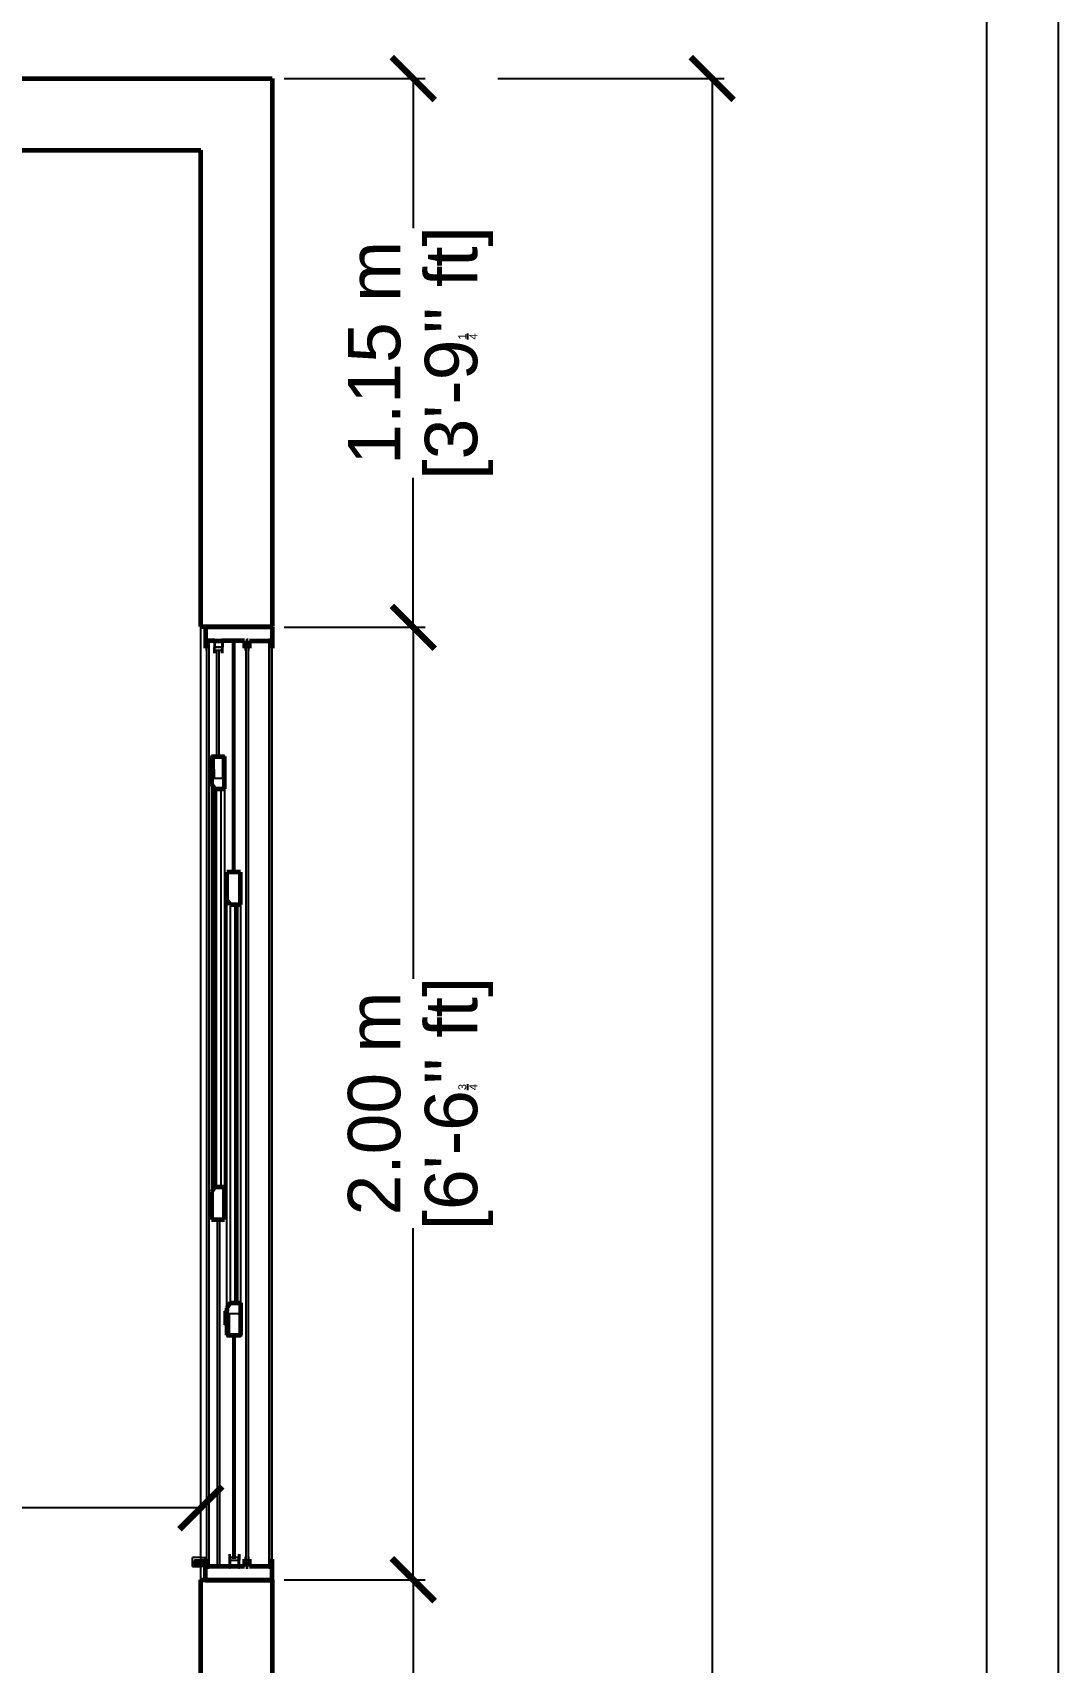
# Model space of a CAD drawing. Header units: metres. Extents: x 54.3 to 102.1, y 17 to 45.8.
# Drawn here: x 80.148 to 82.301, y 39.031 to 42.451 of the extents above; entities that cross this region are included whole.
import ezdxf

# ---------------------------------------------------------------- set-up
doc = ezdxf.new("R2010")
doc.units = ezdxf.units.M
doc.layers.get('Defpoints').update_dxf_attribs({"lineweight": 0})
doc.layers.add('A-WALL', color=6, linetype='Continuous', lineweight=60)
doc.layers.add('Edges', color=7, linetype='Continuous')
doc.styles.add('TEXTS', font='swissl.ttf')
doc.dimstyles.new('Copy of DIMTEXT', dxfattribs={"dimscale": 0.3, "dimtxt": 0.22, "dimasz": 0.18, "dimexe": 0.05, "dimexo": 0.05, "dimgap": 0.05, "dimtad": 0, "dimzin": 1, "dimdsep": 46, "dimtxsty": 'TEXTS', "dimblk": 'ARCHTICK', "dimcen": 0.1, "dimclrd": 256, "dimclre": 6, "dimclrt": 7, "dimadec": 0, "dimazin": 0, "dimtfac": 0.15, "dimtix": 1, "dimtofl": 0, "dimtmove": 1, "dimatfit": 3, "dimldrblk": 'OPEN', "dimfxl": 0, "dimtolj": 1, "dimtzin": 0, "dimarcsym": 0})

# ---------------------------------------------------------------- blocks, each defined once
blk = doc.blocks.new('_ArchTick')
at = {"color": 0, "linetype": 'ByBlock', "const_width": 0.15}
blk.add_lwpolyline([(-0.5, -0.5), (0.5, 0.5)], dxfattribs=at)
blk = doc.blocks.new('*D189')
at = {"layer": 'Defpoints', "color": 0, "transparency": 16777216}
for p in [(80.6511, 39.2048), (80.947, 39.2048), (80.6296, 37.9048)]:
    blk.add_point(p, dxfattribs=at)
at = {"layer": 'Edges', "color": 6, "lineweight": -2, "transparency": 16777216}
for p, q in [((80.6761, 39.2048), (80.972, 39.2048)), ((80.6546, 37.9048), (80.972, 37.9048))]:
    blk.add_line(p, q, dxfattribs=at)
at = {"layer": 'Edges', "lineweight": -2, "transparency": 16777216}
for p, q in [((80.947, 39.2048), (80.947, 38.8166)), ((80.947, 37.9048), (80.947, 38.2929))]:
    blk.add_line(p, q, dxfattribs=at)
at = {"layer": 'Edges', "lineweight": -2, "transparency": 16777216, "xscale": 0.09, "yscale": 0.09, "zscale": 0.09}
for p, rotation in [((80.947, 39.2048), 90), ((80.947, 37.9048), 270)]:
    blk.add_blockref('_ArchTick', p, dxfattribs=dict(at, rotation=rotation))
at = {"layer": 'Edges', "color": 7, "transparency": 16777216, "char_height": 0.11, "attachment_point": 5, "rotation": 90, "style": 'TEXTS', "bg_fill": 3, "box_fill_scale": 1.1, "bg_fill_color": 256, "bg_fill_true_color": 13158600, "bg_fill_transparency": 0}
for s, insert in [('\\A1;[4\'-3{\\H0.15x;\\S1/4;}" ft]', (81.0428, 38.5548)), ('\\A1;1.30 m', (80.8655, 38.5548))]:
    blk.add_mtext(s, dxfattribs=dict(at, insert=insert))
blk = doc.blocks.new('_Open')
at = {"color": 0, "linetype": 'ByBlock', "lineweight": -2}
for p, q in [((-1, 0.167), (0, 0)), ((-1, -0.167), (0, 0)), ((0, 0), (-1, 0))]:
    blk.add_line(p, q, dxfattribs=at)
blk = doc.blocks.new('*D190')
at = {"layer": 'Defpoints', "color": 0, "transparency": 16777216}
for p in [(80.6511, 41.2034), (80.947, 41.2034), (80.6511, 39.2048)]:
    blk.add_point(p, dxfattribs=at)
at = {"layer": 'Edges', "color": 6, "lineweight": -2, "transparency": 16777216}
for p, q in [((80.6761, 41.2034), (80.972, 41.2034)), ((80.6761, 39.2048), (80.972, 39.2048))]:
    blk.add_line(p, q, dxfattribs=at)
at = {"layer": 'Edges', "lineweight": -2, "transparency": 16777216}
for p, q in [((80.947, 41.2034), (80.947, 40.4659)), ((80.947, 39.2048), (80.947, 39.9422))]:
    blk.add_line(p, q, dxfattribs=at)
at = {"layer": 'Edges', "lineweight": -2, "transparency": 16777216, "xscale": 0.09, "yscale": 0.09, "zscale": 0.09}
for p, rotation in [((80.947, 41.2034), 90), ((80.947, 39.2048), 270)]:
    blk.add_blockref('_ArchTick', p, dxfattribs=dict(at, rotation=rotation))
at = {"layer": 'Edges', "color": 7, "transparency": 16777216, "char_height": 0.11, "attachment_point": 5, "rotation": 90, "style": 'TEXTS', "bg_fill": 3, "box_fill_scale": 1.1, "bg_fill_color": 256, "bg_fill_true_color": 13158600, "bg_fill_transparency": 0}
for s, insert in [('\\A1;[6\'-6{\\H0.15x;\\S3/4;}" ft]', (81.0428, 40.2041)), ('\\A1;2.00 m', (80.8655, 40.2041))]:
    blk.add_mtext(s, dxfattribs=dict(at, insert=insert))
blk = doc.blocks.new('*D191')
at = {"layer": 'Defpoints', "color": 0, "transparency": 16777216}
for p in [(80.6511, 42.3548), (80.947, 42.3548), (80.6511, 41.2034)]:
    blk.add_point(p, dxfattribs=at)
at = {"layer": 'Edges', "color": 6, "lineweight": -2, "transparency": 16777216}
for p, q in [((80.6761, 42.3548), (80.972, 42.3548)), ((80.6761, 41.2034), (80.972, 41.2034))]:
    blk.add_line(p, q, dxfattribs=at)
at = {"layer": 'Edges', "lineweight": -2, "transparency": 16777216}
for p, q in [((80.947, 42.3548), (80.947, 42.0409)), ((80.947, 41.2034), (80.947, 41.5172))]:
    blk.add_line(p, q, dxfattribs=at)
at = {"layer": 'Edges', "lineweight": -2, "transparency": 16777216, "xscale": 0.09, "yscale": 0.09, "zscale": 0.09}
for p, rotation in [((80.947, 42.3548), 90), ((80.947, 41.2034), 270)]:
    blk.add_blockref('_ArchTick', p, dxfattribs=dict(at, rotation=rotation))
at = {"layer": 'Edges', "color": 7, "transparency": 16777216, "char_height": 0.11, "attachment_point": 5, "rotation": 90, "style": 'TEXTS', "bg_fill": 3, "box_fill_scale": 1.1, "bg_fill_color": 256, "bg_fill_true_color": 13158600, "bg_fill_transparency": 0}
for s, insert in [('\\A1;[3\'-9{\\H0.15x;\\S1/4;}" ft]', (81.0428, 41.7791)), ('\\A1;1.15 m', (80.8655, 41.7791))]:
    blk.add_mtext(s, dxfattribs=dict(at, insert=insert))
blk = doc.blocks.new('*D192')
at = {"layer": 'Defpoints', "color": 0, "transparency": 16777216}
for p in [(80.6511, 42.3548), (80.6511, 25.3548), (81.5743, 25.3548)]:
    blk.add_point(p, dxfattribs=at)
at = {"layer": 'Edges', "color": 6, "lineweight": -2, "transparency": 16777216}
for p, q in [((81.1243, 42.3548), (81.5993, 42.3548)), ((81.1243, 25.3548), (81.5993, 25.3548))]:
    blk.add_line(p, q, dxfattribs=at)
at = {"layer": 'Edges', "lineweight": -2, "transparency": 16777216}
for p, q in [((81.5743, 42.3548), (81.5743, 34.1573)), ((81.5743, 25.3548), (81.5743, 33.5522))]:
    blk.add_line(p, q, dxfattribs=at)
at = {"layer": 'Edges', "lineweight": -2, "transparency": 16777216, "xscale": 0.09, "yscale": 0.09, "zscale": 0.09}
for p, rotation in [((81.5743, 42.3548), 90), ((81.5743, 25.3548), 270)]:
    blk.add_blockref('_ArchTick', p, dxfattribs=dict(at, rotation=rotation))
at = {"layer": 'Edges', "color": 7, "transparency": 16777216, "char_height": 0.11, "attachment_point": 5, "rotation": 90, "style": 'TEXTS', "bg_fill": 3, "box_fill_scale": 1.1, "bg_fill_color": 256, "bg_fill_true_color": 13158600, "bg_fill_transparency": 0}
for s, insert in [('\\A1;[55\'-9{\\H0.15x;\\S1/4;}" ft]', (81.6701, 33.8548)), ('\\A1;17.00 m', (81.4928, 33.8548))]:
    blk.add_mtext(s, dxfattribs=dict(at, insert=insert))
blk = doc.blocks.new('*D235')
at = {"layer": 'Defpoints', "color": 0, "transparency": 16777216}
for p in [(80.5011, 39.3559), (77.4511, 39.1924), (80.5011, 39.1126)]:
    blk.add_point(p, dxfattribs=at)
at = {"layer": 'Edges', "color": 6, "lineweight": -2, "transparency": 16777216}
for p, q in [((77.4511, 39.2174), (77.4511, 39.3809)), ((80.5011, 39.1376), (80.5011, 39.3809))]:
    blk.add_line(p, q, dxfattribs=at)
at = {"layer": 'Edges', "lineweight": -2, "transparency": 16777216}
for p, q in [((77.4511, 39.3559), (78.7321, 39.3559)), ((80.5011, 39.3559), (79.2201, 39.3559))]:
    blk.add_line(p, q, dxfattribs=at)
at = {"layer": 'Edges', "lineweight": -2, "transparency": 16777216, "xscale": 0.09, "yscale": 0.09, "zscale": 0.09, "rotation": 180}
blk.add_blockref('_ArchTick', (77.4511, 39.3559), dxfattribs=at)
at = {"layer": 'Edges', "lineweight": -2, "transparency": 16777216, "xscale": 0.09, "yscale": 0.09, "zscale": 0.09}
blk.add_blockref('_ArchTick', (80.5011, 39.3559), dxfattribs=at)
at = {"layer": 'Edges', "color": 7, "transparency": 16777216, "insert": (78.9761, 39.2601), "char_height": 0.11, "attachment_point": 5, "style": 'TEXTS', "bg_fill": 3, "box_fill_scale": 1.1, "bg_fill_color": 256, "bg_fill_true_color": 13158600, "bg_fill_transparency": 0}
blk.add_mtext("\\A1;[10' ft]", dxfattribs=at)
at = {"layer": 'Edges', "color": 7, "transparency": 16777216, "insert": (78.9761, 39.4375), "char_height": 0.11, "attachment_point": 5, "style": 'TEXTS', "bg_fill": 3, "box_fill_scale": 1.1, "bg_fill_color": 256, "bg_fill_true_color": 13158600, "bg_fill_transparency": 0}
blk.add_mtext('\\A1;3.05 m', dxfattribs=at)

msp = doc.modelspace()

# ---------------------------------------------------------------- linework, layer by layer
for p, q in [((82.3011, 17.0048), (82.3011, 45.7568)), ((82.1511, 19.3548), (82.1511, 45.6068)), ((80.5011, 39.2514), (80.5011, 41.2048)), ((80.5187, 40.9106), (80.5187, 41.1748)), ((80.5287, 41.1748), (80.5287, 41.1619)), ((80.5307, 41.1748), (80.5307, 41.1619)), ((80.5453, 41.1748), (80.5453, 41.1619)), ((80.5473, 41.1748), (80.5473, 41.1619)), ((80.568, 40.6893), (80.568, 41.1748)), ((80.5725, 40.6893), (80.5725, 41.1748)), ((80.6435, 41.1748), (80.6435, 39.2328)), ((80.6511, 41.2034), (80.6511, 41.2048)), ((80.5137, 39.2479), (80.5137, 41.1598)), ((80.5287, 41.1619), (80.5307, 41.1619)), ((80.5287, 41.1491), (80.5287, 41.1619)), ((80.5349, 41.1619), (80.5307, 41.1619)), ((80.5307, 41.1556), (80.5307, 41.1619)), ((80.5307, 41.1556), (80.5349, 41.1556)), ((80.5307, 41.1491), (80.5307, 41.1556)), ((80.5349, 41.1616), (80.5349, 41.1619)), ((80.5395, 41.1619), (80.5349, 41.1619)), ((80.5349, 41.1592), (80.5349, 41.1609)), ((80.5349, 41.1556), (80.5349, 41.1561)), ((80.5349, 40.9342), (80.5349, 41.1556)), ((80.5349, 41.1556), (80.5395, 41.1556)), ((80.5394, 40.9342), (80.5395, 41.1556)), ((80.5395, 41.1616), (80.5395, 41.1619)), ((80.5453, 41.1619), (80.5395, 41.1619)), ((80.5395, 41.1592), (80.5395, 41.1609)), ((80.5395, 41.1556), (80.5395, 41.1561)), ((80.5395, 41.1556), (80.5453, 41.1556)), ((80.5453, 41.1619), (80.5473, 41.1619)), ((80.5453, 41.1556), (80.5453, 41.1619)), ((80.5453, 41.1491), (80.5453, 41.1556)), ((80.5473, 41.1491), (80.5473, 41.1619)), ((80.5956, 41.1598), (80.5956, 39.2479)), ((80.6005, 41.1598), (80.6005, 39.2479)), ((80.6485, 41.1598), (80.6485, 39.2479)), ((80.6511, 39.2479), (80.6511, 41.1598)), ((80.5237, 40.9106), (80.5187, 40.9106)), ((80.5187, 40.8818), (80.5187, 40.9106)), ((80.5237, 40.932), (80.5237, 40.9342)), ((80.5237, 40.9342), (80.5349, 40.9342)), ((80.5237, 40.9057), (80.5287, 40.9057)), ((80.5287, 40.9057), (80.5287, 40.932)), ((80.5287, 40.9057), (80.5287, 40.8866)), ((80.5339, 40.932), (80.5339, 40.9319)), ((80.5346, 40.9319), (80.5339, 40.9319)), ((80.5346, 40.932), (80.5346, 40.9319)), ((80.5346, 40.9319), (80.541, 40.9319)), ((80.5349, 40.9342), (80.5394, 40.9342)), ((80.5394, 40.9342), (80.5509, 40.9342)), ((80.541, 40.932), (80.541, 40.9319)), ((80.541, 40.9319), (80.5417, 40.9319)), ((80.5417, 40.932), (80.5417, 40.9319)), ((80.5473, 40.8866), (80.5473, 40.932)), ((80.5509, 40.932), (80.5509, 40.9342)), ((80.5187, 39.2328), (80.5187, 40.8818)), ((80.5237, 40.8818), (80.5187, 40.8818)), ((80.5237, 40.8866), (80.5287, 40.8866)), ((80.5237, 40.8748), (80.5237, 40.019)), ((80.5287, 40.8866), (80.5473, 40.8866)), ((80.5428, 40.8647), (80.5428, 40.0291)), ((80.5509, 40.8647), (80.5509, 40.0291)), ((80.5559, 39.7756), (80.5559, 40.6317)), ((80.5629, 40.6214), (80.5629, 39.7859)), ((80.5846, 40.6214), (80.5846, 39.7859)), ((80.5354, 39.961), (80.5354, 39.2328)), ((80.5399, 39.961), (80.5399, 39.2328)), ((80.5559, 39.7686), (80.5509, 39.7686)), ((80.5509, 39.7397), (80.5509, 39.7686)), ((80.5559, 39.7397), (80.5509, 39.7397)), ((80.5559, 39.7637), (80.5609, 39.7637)), ((80.5559, 39.7446), (80.5609, 39.7446)), ((80.5609, 39.7637), (80.5821, 39.7637)), ((80.5609, 39.7446), (80.5609, 39.7637)), ((80.5609, 39.7183), (80.5609, 39.7446)), ((80.5821, 39.7637), (80.5821, 39.7183)), ((80.5559, 39.7183), (80.5559, 39.7154)), ((80.5559, 39.7154), (80.568, 39.7154)), ((80.5679, 39.7183), (80.5679, 39.7184)), ((80.5679, 39.7184), (80.569, 39.7184)), ((80.568, 39.7154), (80.5681, 39.2516)), ((80.568, 39.7154), (80.5716, 39.7154)), ((80.569, 39.7183), (80.569, 39.7184)), ((80.5743, 39.7184), (80.569, 39.7184)), ((80.5716, 39.7154), (80.5725, 39.7154)), ((80.5725, 39.7154), (80.5726, 39.7154)), ((80.5725, 39.7154), (80.5726, 39.2516)), ((80.5859, 39.7154), (80.5726, 39.7154)), ((80.5743, 39.7183), (80.5743, 39.7184)), ((80.5753, 39.7184), (80.5743, 39.7184)), ((80.5753, 39.7183), (80.5753, 39.7184)), ((80.5846, 39.7183), (80.5859, 39.7183)), ((80.5859, 39.7183), (80.5859, 39.7226)), ((80.5859, 39.7183), (80.5859, 39.7154)), ((80.4834, 39.2328), (80.4834, 39.2514)), ((80.5011, 39.2514), (80.4834, 39.2514)), ((80.4834, 39.2328), (80.5011, 39.2328)), ((80.4881, 39.246), (80.4881, 39.2347)), ((80.4982, 39.246), (80.4881, 39.246)), ((80.4881, 39.2347), (80.4982, 39.2347)), ((80.4932, 39.2347), (80.4932, 39.235)), ((80.4982, 39.2347), (80.4982, 39.246)), ((80.5097, 39.246), (80.4996, 39.246)), ((80.4996, 39.2347), (80.4996, 39.246)), ((80.4996, 39.2347), (80.5097, 39.2347)), ((80.5011, 39.2514), (80.5111, 39.2514)), ((80.5011, 39.2048), (80.5011, 39.2328)), ((80.5111, 39.2328), (80.5011, 39.2328)), ((80.5097, 39.2347), (80.5097, 39.246)), ((80.5111, 39.2479), (80.5111, 39.2514)), ((80.5609, 39.2457), (80.5609, 39.2585)), ((80.5609, 39.2328), (80.5609, 39.2457)), ((80.5609, 39.2457), (80.5629, 39.2457)), ((80.5629, 39.2516), (80.5629, 39.2585)), ((80.5681, 39.2516), (80.5629, 39.2516)), ((80.5629, 39.2516), (80.5629, 39.2457)), ((80.5629, 39.2457), (80.5629, 39.2328)), ((80.5629, 39.2457), (80.5801, 39.2457)), ((80.5681, 39.2516), (80.5681, 39.2515)), ((80.5726, 39.2516), (80.5681, 39.2516)), ((80.5681, 39.2512), (80.5681, 39.2506)), ((80.5681, 39.2499), (80.5681, 39.249)), ((80.5726, 39.2516), (80.5726, 39.2515)), ((80.5801, 39.2516), (80.5726, 39.2516)), ((80.5726, 39.2512), (80.5726, 39.2506)), ((80.5726, 39.2499), (80.5726, 39.249)), ((80.5801, 39.2585), (80.5801, 39.2516)), ((80.5801, 39.2457), (80.5801, 39.2516)), ((80.5821, 39.2457), (80.5801, 39.2457)), ((80.5801, 39.2328), (80.5801, 39.2457)), ((80.5821, 39.2585), (80.5821, 39.2457)), ((80.5821, 39.2328), (80.5821, 39.2457))]:
    msp.add_line(p, q)
at = {"layer": 'A-WALL'}
for p, q in [((77.1511, 42.3548), (80.6511, 42.3548)), ((80.6511, 42.3548), (80.6511, 41.2048)), ((77.4511, 42.2048), (80.5011, 42.2048)), ((80.5011, 41.2048), (80.5011, 42.2048)), ((80.5011, 41.2048), (80.6511, 41.2048)), ((80.6511, 41.2034), (80.5111, 41.2034)), ((80.5111, 41.2034), (80.5111, 41.1598)), ((80.515, 41.1598), (80.515, 41.1748)), ((80.5187, 41.1748), (80.515, 41.1748)), ((80.5287, 41.1748), (80.5187, 41.1748)), ((80.5307, 41.1748), (80.5287, 41.1748)), ((80.5307, 41.1748), (80.5453, 41.1748)), ((80.5473, 41.1748), (80.5453, 41.1748)), ((80.568, 41.1748), (80.5473, 41.1748)), ((80.5725, 41.1748), (80.568, 41.1748)), ((80.5929, 41.1748), (80.5725, 41.1748)), ((80.5929, 41.1748), (80.5929, 41.1598)), ((80.5956, 41.1598), (80.5956, 41.1748)), ((80.5956, 41.1748), (80.5981, 41.1748)), ((80.6005, 41.1748), (80.5981, 41.1748)), ((80.6005, 41.1598), (80.6005, 41.1748)), ((80.6032, 41.1598), (80.6032, 41.1748)), ((80.6032, 41.1748), (80.6435, 41.1748)), ((80.6485, 41.1748), (80.6435, 41.1748)), ((80.6485, 41.1598), (80.6485, 41.1748)), ((80.6511, 41.2034), (80.6511, 41.1598)), ((80.5111, 41.1598), (80.5137, 41.1598)), ((80.515, 41.1598), (80.5137, 41.1598)), ((80.5929, 41.1598), (80.5956, 41.1598)), ((80.6005, 41.1598), (80.6032, 41.1598)), ((80.6485, 41.1598), (80.6511, 41.1598)), ((80.5237, 40.932), (80.5287, 40.932)), ((80.5237, 40.9106), (80.5237, 40.932)), ((80.5237, 40.9106), (80.5237, 40.9057)), ((80.5237, 40.9057), (80.5237, 40.8866)), ((80.5287, 40.932), (80.5339, 40.932)), ((80.5339, 40.932), (80.5346, 40.932)), ((80.5346, 40.932), (80.541, 40.932)), ((80.541, 40.932), (80.5417, 40.932)), ((80.5417, 40.932), (80.5473, 40.932)), ((80.5473, 40.932), (80.5509, 40.932)), ((80.5509, 40.8647), (80.5509, 40.932)), ((80.5237, 40.8866), (80.5237, 40.8818)), ((80.5237, 40.8818), (80.5237, 40.8748)), ((80.5307, 40.8647), (80.5237, 40.8748)), ((80.5307, 40.8647), (80.5307, 40.0291)), ((80.5307, 40.8647), (80.5428, 40.8647)), ((80.5428, 40.8647), (80.5509, 40.8647)), ((80.5559, 40.6317), (80.5559, 40.6893)), ((80.568, 40.6893), (80.5559, 40.6893)), ((80.5725, 40.6893), (80.568, 40.6893)), ((80.5846, 40.6893), (80.5725, 40.6893)), ((80.5846, 40.6214), (80.5846, 40.6893)), ((80.5629, 40.6214), (80.5559, 40.6317)), ((80.5629, 40.6214), (80.5752, 40.6214)), ((80.5752, 40.6214), (80.5752, 39.7859)), ((80.5752, 40.6214), (80.5846, 40.6214)), ((80.5307, 40.0291), (80.5237, 40.019)), ((80.5237, 40.019), (80.5237, 39.961)), ((80.5307, 40.0291), (80.5428, 40.0291)), ((80.5428, 40.0291), (80.5509, 40.0291)), ((80.5509, 39.961), (80.5509, 40.0291)), ((80.5237, 39.961), (80.5354, 39.961)), ((80.5354, 39.961), (80.5399, 39.961)), ((80.5399, 39.961), (80.5509, 39.961)), ((80.5629, 39.7859), (80.5559, 39.7756)), ((80.5559, 39.7756), (80.5559, 39.7686)), ((80.5629, 39.7859), (80.5752, 39.7859)), ((80.5752, 39.7859), (80.5846, 39.7859)), ((80.5846, 39.7859), (80.5846, 39.7183)), ((80.5559, 39.7637), (80.5559, 39.7686)), ((80.5559, 39.7446), (80.5559, 39.7637)), ((80.5559, 39.7397), (80.5559, 39.7446)), ((80.5559, 39.7397), (80.5559, 39.7183)), ((80.5559, 39.7183), (80.5609, 39.7183)), ((80.5609, 39.7183), (80.5679, 39.7183)), ((80.5679, 39.7183), (80.569, 39.7183)), ((80.569, 39.7183), (80.5743, 39.7183)), ((80.5743, 39.7183), (80.5753, 39.7183)), ((80.5753, 39.7183), (80.5821, 39.7183)), ((80.5821, 39.7183), (80.5846, 39.7183)), ((80.4889, 39.2404), (80.489, 39.2414)), ((80.489, 39.2394), (80.4889, 39.2404)), ((80.489, 39.2414), (80.4892, 39.2423)), ((80.4892, 39.2384), (80.489, 39.2394)), ((80.4892, 39.2423), (80.4897, 39.2431)), ((80.4897, 39.2376), (80.4892, 39.2384)), ((80.4897, 39.2431), (80.4902, 39.2437)), ((80.4902, 39.237), (80.4897, 39.2376)), ((80.4902, 39.2437), (80.4909, 39.2441)), ((80.4909, 39.2366), (80.4902, 39.237)), ((80.4909, 39.2441), (80.4916, 39.2443)), ((80.4916, 39.2365), (80.4909, 39.2366)), ((80.4916, 39.2443), (80.4923, 39.2441)), ((80.4923, 39.2366), (80.4916, 39.2365)), ((80.4923, 39.2441), (80.493, 39.2437)), ((80.493, 39.237), (80.4923, 39.2366)), ((80.493, 39.2437), (80.4935, 39.2431)), ((80.4935, 39.2376), (80.493, 39.237)), ((80.4935, 39.2431), (80.494, 39.2423)), ((80.494, 39.2384), (80.4935, 39.2376)), ((80.494, 39.2423), (80.4942, 39.2414)), ((80.4942, 39.2394), (80.494, 39.2384)), ((80.4942, 39.2414), (80.4943, 39.2404)), ((80.4943, 39.2404), (80.4942, 39.2394)), ((80.5037, 39.2404), (80.5038, 39.2414)), ((80.5038, 39.2394), (80.5037, 39.2404)), ((80.5038, 39.2414), (80.504, 39.2423)), ((80.504, 39.2385), (80.5038, 39.2394)), ((80.504, 39.2423), (80.5045, 39.2431)), ((80.5045, 39.2377), (80.504, 39.2385)), ((80.5045, 39.2431), (80.505, 39.2437)), ((80.505, 39.2371), (80.5045, 39.2377)), ((80.505, 39.2437), (80.5057, 39.2441)), ((80.5057, 39.2367), (80.505, 39.2371)), ((80.5057, 39.2441), (80.5064, 39.2442)), ((80.5064, 39.2365), (80.5057, 39.2367)), ((80.5064, 39.2442), (80.507, 39.2441)), ((80.507, 39.2367), (80.5064, 39.2365)), ((80.507, 39.2441), (80.5077, 39.2437)), ((80.5077, 39.2371), (80.507, 39.2367)), ((80.5077, 39.2437), (80.5082, 39.2431)), ((80.5082, 39.2377), (80.5077, 39.2371)), ((80.5082, 39.2431), (80.5087, 39.2423)), ((80.5087, 39.2385), (80.5082, 39.2377)), ((80.5087, 39.2423), (80.5089, 39.2414)), ((80.5089, 39.2394), (80.5087, 39.2385)), ((80.5089, 39.2414), (80.509, 39.2404)), ((80.509, 39.2404), (80.5089, 39.2394)), ((80.5111, 39.2328), (80.5111, 39.2479)), ((80.5137, 39.2479), (80.5111, 39.2479)), ((80.5111, 39.2048), (80.5111, 39.2328)), ((80.5137, 39.2479), (80.5137, 39.2328)), ((80.5137, 39.2328), (80.5187, 39.2328)), ((80.5354, 39.2328), (80.5187, 39.2328)), ((80.5399, 39.2328), (80.5354, 39.2328)), ((80.5609, 39.2328), (80.5399, 39.2328)), ((80.5609, 39.2328), (80.5629, 39.2328)), ((80.5801, 39.2328), (80.5629, 39.2328)), ((80.5801, 39.2328), (80.5821, 39.2328)), ((80.593, 39.2328), (80.5821, 39.2328)), ((80.5956, 39.2479), (80.593, 39.2479)), ((80.593, 39.2479), (80.593, 39.2328)), ((80.5956, 39.2479), (80.5956, 39.2328)), ((80.5956, 39.2328), (80.6005, 39.2328)), ((80.6005, 39.2479), (80.6005, 39.2328)), ((80.6032, 39.2479), (80.6005, 39.2479)), ((80.6032, 39.2328), (80.6032, 39.2479)), ((80.6435, 39.2328), (80.6032, 39.2328)), ((80.6435, 39.2328), (80.6485, 39.2328)), ((80.6485, 39.2479), (80.6485, 39.2328)), ((80.6511, 39.2479), (80.6485, 39.2479)), ((80.6511, 39.2048), (80.6511, 39.2479)), ((80.5011, 38.2048), (80.5011, 39.2048)), ((80.5011, 39.2048), (80.5111, 39.2048)), ((80.5111, 39.2048), (80.5111, 39.2038)), ((80.5111, 39.2048), (80.6511, 39.2048)), ((80.5111, 39.2038), (80.6511, 39.2038)), ((80.6511, 39.2048), (80.6511, 39.2038)), ((80.6511, 39.2038), (80.6511, 37.9048))]:
    msp.add_line(p, q, dxfattribs=at)

# ---------------------------------------------------------------- next in the draw order: dimensions: what is measured, and where the dimension line sits
at = {"layer": 'Edges'}
dim = msp.add_linear_dim(base=(80.5011, 39.3559), p1=(77.4511, 39.1924), p2=(80.5011, 39.1126), dimstyle='Copy of DIMTEXT', override={"dimscale": 0.5, "dimpost": ' m\\X', "dimfxl": 0.9, "dimfxlon": 1, "dimtfill": 1}, dxfattribs=at)
dim.commit()
dim.dimension.update_dxf_attribs({"geometry": '*D235', "text_midpoint": (78.9761, 39.3559)})
dim = msp.add_linear_dim(base=(80.947, 39.2048), p1=(80.6296, 37.9048), p2=(80.6511, 39.2048), angle=90, dimstyle='Copy of DIMTEXT', override={"dimscale": 0.5, "dimpost": ' m\\X', "dimfxl": 0.9, "dimfxlon": 1, "dimtfill": 1}, dxfattribs=at)
dim.commit()
dim.dimension.update_dxf_attribs({"geometry": '*D189', "text_midpoint": (80.947, 38.5548)})

# ---------------------------------------------------------------- next in the draw order: dimensions: what is measured, and where the dimension line sits
dim = msp.add_linear_dim(base=(80.947, 41.2034), p1=(80.6511, 39.2048), p2=(80.6511, 41.2034), angle=90, dimstyle='Copy of DIMTEXT', override={"dimscale": 0.5, "dimpost": ' m\\X', "dimfxl": 0.9, "dimfxlon": 1, "dimtfill": 1}, dxfattribs=at)
dim.commit()
dim.dimension.update_dxf_attribs({"geometry": '*D190', "text_midpoint": (80.947, 40.2041)})

# ---------------------------------------------------------------- next in the draw order: dimensions: what is measured, and where the dimension line sits
dim = msp.add_linear_dim(base=(80.947, 42.3548), p1=(80.6511, 41.2034), p2=(80.6511, 42.3548), angle=90, dimstyle='Copy of DIMTEXT', override={"dimscale": 0.5, "dimpost": ' m\\X', "dimfxl": 0.9, "dimfxlon": 1, "dimtfill": 1}, dxfattribs=at)
dim.commit()
dim.dimension.update_dxf_attribs({"geometry": '*D191', "text_midpoint": (80.947, 41.7791)})

# ---------------------------------------------------------------- next in the draw order: dimensions: what is measured, and where the dimension line sits
dim = msp.add_linear_dim(base=(81.5743, 25.3548), p1=(80.6511, 42.3548), p2=(80.6511, 25.3548), angle=90, dimstyle='Copy of DIMTEXT', override={"dimscale": 0.5, "dimpost": ' m\\X', "dimfxl": 0.9, "dimfxlon": 1, "dimtfill": 1}, dxfattribs=at)
dim.commit()
dim.dimension.update_dxf_attribs({"geometry": '*D192', "text_midpoint": (81.5743, 33.8548)})

doc.saveas('drawing.dxf')
